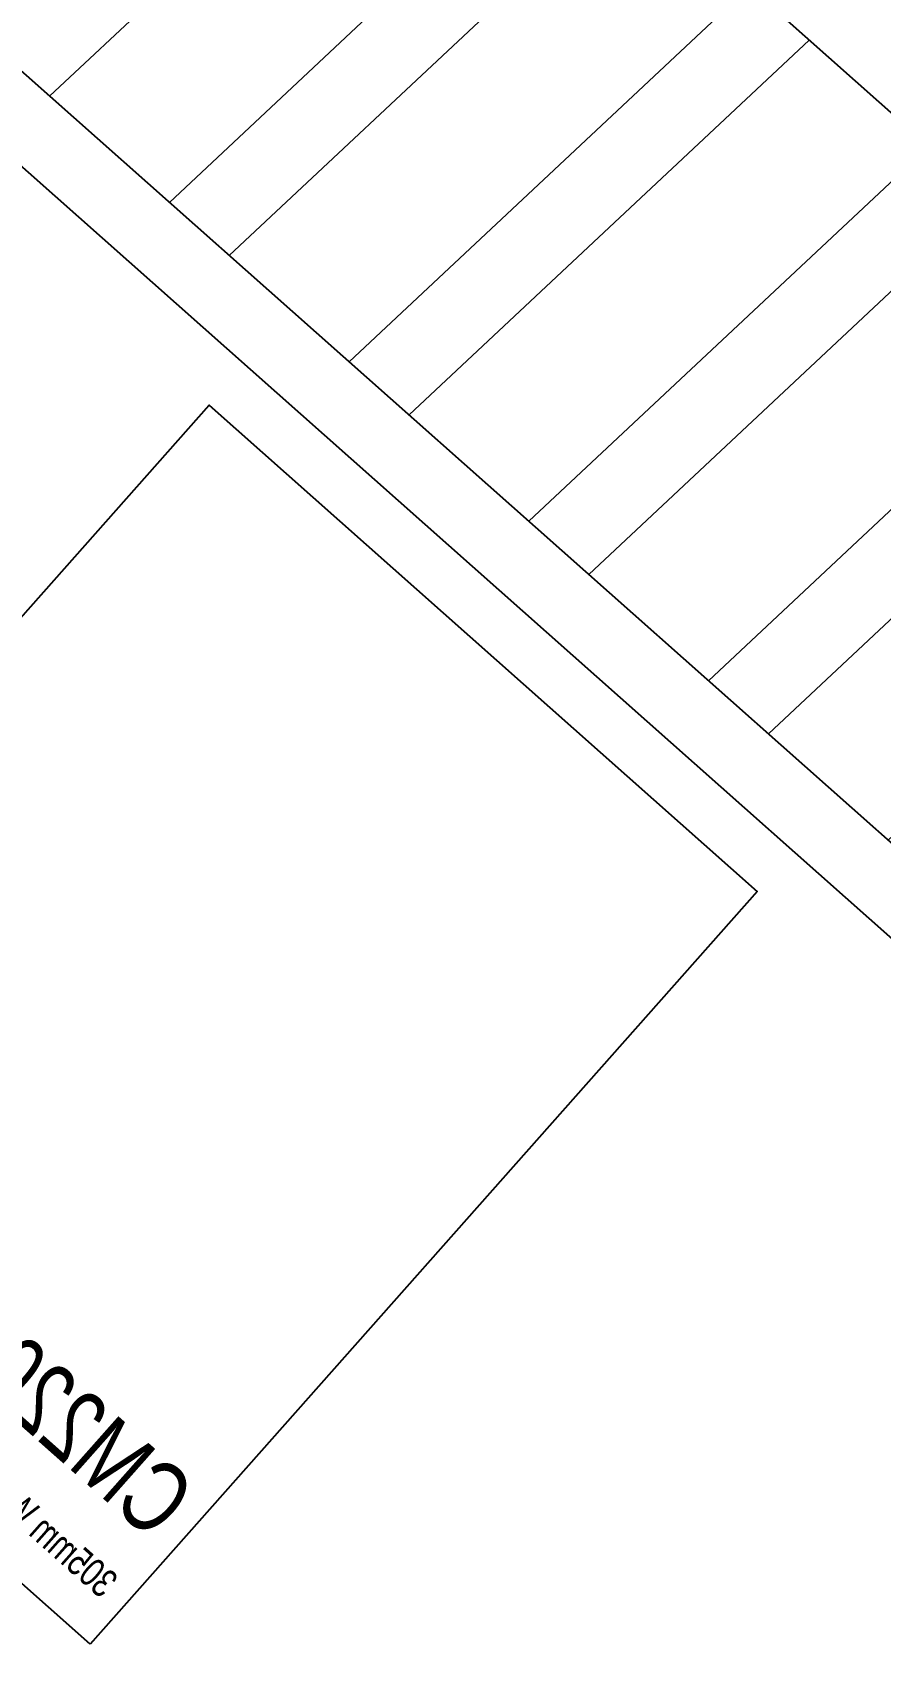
# Model space of a CAD drawing. Header units: feet. Extents: x 2658791 to 2675396, y -5466277 to -5453577.
# Drawn here: x 2673655 to 2673950, y -5461441 to -5460878 of the extents above; entities that cross this region are included whole.
import ezdxf

# ---------------------------------------------------------------- set-up
doc = ezdxf.new("R2010")
doc.units = ezdxf.units.FT
doc.header["$LTSCALE"] = 33
doc.header["$MEASUREMENT"] = 0
doc.layers.add('A-WALL', color=1, linetype='Continuous')
doc.layers.add('PDF_Geometry', color=7, linetype='Continuous')
for name, color, linetype, lineweight in [('LENS-FURNITURE', 13, 'Continuous', 9), ('LENS_DIMENSION', 193, 'Continuous', 0), ('LENS_PARTITION', 21, 'Continuous', 25), ('LN-HATCH', 251, 'Continuous', 0)]:
    doc.layers.add(name, color=color, linetype=linetype, lineweight=lineweight)
doc.styles.get("Standard").update_dxf_attribs({"font": 'GILC____.TTF'})

# ---------------------------------------------------------------- blocks, each defined once
blk = doc.blocks.new('A$C789c81e5')
at = {"layer": 'LN-HATCH'}
h = blk.add_hatch(dxfattribs=at)
h.set_pattern_fill('ANSI32', color=256, scale=222, angle=88.10999999999999)
h.set_pattern_definition([(133.11, (0, 0), (-60.77608072651567, -56.89314995255626), []), (133.11, (1.294310255814574, 39.22307682720641), (-60.77608072651567, -56.89314995255626), [])])
h.paths.add_polyline_path([(143.0014266967773, 9841.352676391602), (41.54644584655762, 9704.945613861086), (250.1690135002136, 9549.77917289734), (351.6239946372807, 9686.186235813424)])
h.paths.add_polyline_path([(1647.037220766097, 11221.78926352629), (697.7645153999327, 10151.57504081726), (584.3736548423767, 9999.120086669922), (382.7661848068237, 10149.06893444061), (1459.539053643848, 11387.87552453516)])
h.paths.add_polyline_path([(-442.4866995890624, 16230.28690923284), (2666.07070684433, 12370.65224266052), (2261.10444688797, 11914.09146976471), (2066.595031738281, 12086.61998176574), (2248.05396938324, 12295.42146110534), (2197.7392578125, 12537.63692378998), (-617.4290962624362, 16032.99504417833)])
h.paths.add_polyline_path([(2066.595031738281, 12086.61998176574), (1656.445931853055, 11614.45266670952), (1846.108580330647, 11446.22320398999), (2261.104447755031, 11914.0914689945)])
h.paths.add_polyline_path([(-3856.997962714639, 12771.44770124461), (-858.175492033828, 16153.37966217101), (-716.0146304476074, 16027.32296070643), (-3714.837113392074, 12645.39101016521)])
h.paths.add_polyline_path([(-5940.250744475983, 10422.05249279085), (-4115.745920181274, 12479.64383792877), (-3973.58506357437, 12353.58714090474), (-5798.08989187004, 10295.99579888955)])
h.paths.add_polyline_path([(-8641.492409706116, 7360), (-6192.364139080048, 10137.73077964782), (-6050.203282833099, 10011.67408275604), (-8401.492409706116, 7360)])
h.paths.add_polyline_path([(-8451.492409706116, 4200), (-8641.492409706116, 4200), (-8641.492409706116, 6980), (-8451.492409706116, 6980)])
h.paths.add_polyline_path([(-8381.492409706118, 1090), (-8451.492409706116, 1090), (-8451.492409706116, 3810), (-8641.492409706116, 3810), (-8641.492409706116, 960), (-8381.492409706118, 960)])
at = {"layer": 'A-WALL'}
blk.add_lwpolyline([(-3856.997962714639, 12771.44770124461), (-858.175492033828, 16153.37966217101), (-716.0146304476074, 16027.32296070643), (-3714.837113392074, 12645.39101016521)], close=True, dxfattribs=at)
blk = doc.blocks.new('MINGSING')
at = {"layer": 'LENS_PARTITION', "color": 1}
blk.add_lwpolyline([(0, 225.050557859242), (255, 225.050557859242), (255, 575.0505578592417), (0, 575.0505578592417)], close=True, dxfattribs=at)
at = {"insert": (7.55703631043434, 290.8781383554451), "char_height": 25, "width": 317.4808165720382, "attachment_point": 1}
blk.add_mtext('CM2200\\P{\\H0.4x;305mm W x 350mm D x 560mm H}', dxfattribs=at)
blk = doc.blocks.new('MOROTISED TABLE-TRIAL SET 950x600')
at = {"layer": 'PDF_Geometry', "lineweight": 25}
blk.add_lwpolyline([(415.5923622683621, 2.18279e-11), (550.0003704861738, 2.18279e-11, 0.4142524001247118), (599.9958994225599, 50.00260162355697), (599.9958994225599, 899.9973678589085, 0.4142518501714829), (550.0003704861738, 950.0000000000218), (50.00260613718999, 950.0000000000218, 0.4142929195148918), (4.605390131e-07, 899.9973678589085), (4.605390131e-07, 50.00260162355697, 0.414163635492108), (50.00260613718999, 2.18279e-11), (415.5923622683621, 2.18279e-11)], format="xyb", dxfattribs=at)

msp = doc.modelspace()

# ---------------------------------------------------------------- block references
at = {"xscale": -1, "rotation": 318.4359944295251}
msp.add_blockref('MINGSING', (2673525.729584244, -5461606.727131885), dxfattribs=at)
at = {"layer": 'LENS-FURNITURE', "rotation": 228.4359944295251}
msp.add_blockref('MOROTISED TABLE-TRIAL SET 950x600', (2673556.204719886, -5460840.126380519), dxfattribs=at)
at = {"layer": 'LENS_DIMENSION', "rotation": 270}
msp.add_blockref('A$C789c81e5', (2658989.766584637, -5462818.31075162), dxfattribs=at)

doc.saveas('drawing.dxf')
